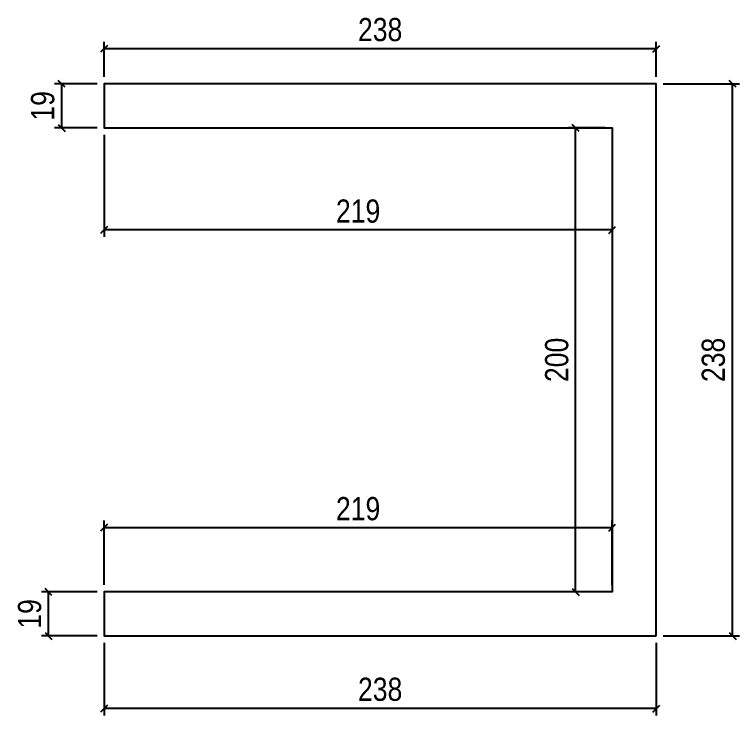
# Model space of a CAD drawing. Header units: millimetres. Extents: x 13777 to 27878, y -21631 to 6985.
# Drawn here: x 22316.5 to 22629, y -528.9 to -226.7 of the extents above; entities that cross this region are included whole.
import ezdxf

# ---------------------------------------------------------------- set-up
doc = ezdxf.new("R2010")
doc.units = ezdxf.units.MM
doc.layers.add('COTA', color=241, linetype='Continuous')
doc.layers.add('F-PILARES-S', color=170, linetype='Continuous')
doc.styles.add('COTA TECNICA', font='techl___.ttf', dxfattribs={"height": 10})
doc.dimstyles.new('PAINEL', dxfattribs={"dimtxt": 10, "dimasz": 3, "dimexe": 3, "dimexo": 3, "dimgap": 3, "dimtad": 1, "dimdec": 1, "dimzin": 12, "dimdsep": 46, "dimtxsty": 'COTA TECNICA', "dimblk1": 'OBLIQUE', "dimblk2": 'OBLIQUE', "dimsah": 1, "dimcen": 0.9, "dimclrd": 4, "dimclre": 4, "dimclrt": 240, "dimadec": 1, "dimazin": 3, "dimtfac": 1, "dimtdec": 1, "dimtmove": 0, "dimatfit": 3, "dimfxl": 1, "dimtolj": 1, "dimtzin": 12, "dimarcsym": 0})

# ---------------------------------------------------------------- blocks, each defined once
blk = doc.blocks.new('_Oblique')
at = {"color": 0, "linetype": 'ByBlock', "lineweight": -2}
blk.add_line((-0.5, -0.5), (0.5, 0.5), dxfattribs=at)
blk = doc.blocks.new('*D1364')
at = {"layer": 'COTA', "color": 4, "lineweight": -2, "transparency": 16777216}
for p, q in [((22352.1, -256.61), (22333.77, -256.61)), ((22336.77, -256.61), (22336.77, -275.61)), ((22352.1, -275.61), (22333.77, -275.61))]:
    blk.add_line(p, q, dxfattribs=at)
at = {"layer": 'Defpoints', "color": 0, "transparency": 16777216}
for p in [(22355.1, -256.61), (22336.77, -275.61), (22355.1, -275.61)]:
    blk.add_point(p, dxfattribs=at)
at = {"layer": 'COTA', "color": 4, "lineweight": -2, "transparency": 16777216, "xscale": 3, "yscale": 3, "zscale": 3}
for p, rotation in [((22336.77, -256.61), 90), ((22336.77, -275.61), 270)]:
    blk.add_blockref('_Oblique', p, dxfattribs=dict(at, rotation=rotation))
at = {"layer": 'COTA', "color": 240, "transparency": 16777216, "insert": (22328.68, -266.11), "char_height": 10, "attachment_point": 5, "rotation": 90, "style": 'COTA TECNICA'}
blk.add_mtext('\\A1;19', dxfattribs=at)
blk = doc.blocks.new('*D1365')
at = {"layer": 'COTA', "color": 4, "lineweight": -2, "transparency": 16777216}
for p, q in [((22352.1, -475.61), (22328.13, -475.61)), ((22331.13, -494.61), (22331.13, -475.61)), ((22352.1, -494.61), (22328.13, -494.61))]:
    blk.add_line(p, q, dxfattribs=at)
at = {"layer": 'Defpoints', "color": 0, "transparency": 16777216}
for p in [(22331.13, -475.61), (22355.1, -475.61), (22355.1, -494.61)]:
    blk.add_point(p, dxfattribs=at)
at = {"layer": 'COTA', "color": 4, "lineweight": -2, "transparency": 16777216, "xscale": 3, "yscale": 3, "zscale": 3}
for p, rotation in [((22331.13, -475.61), 90), ((22331.13, -494.61), 270)]:
    blk.add_blockref('_Oblique', p, dxfattribs=dict(at, rotation=rotation))
at = {"layer": 'COTA', "color": 240, "transparency": 16777216, "insert": (22323.04, -485.11), "char_height": 10, "attachment_point": 5, "rotation": 90, "style": 'COTA TECNICA'}
blk.add_mtext('\\A1;19', dxfattribs=at)
blk = doc.blocks.new('*D1366')
at = {"layer": 'COTA', "color": 4, "lineweight": -2, "transparency": 16777216}
for p, q in [((22355.1, -278.61), (22355.1, -322.6)), ((22574.1, -278.61), (22574.1, -322.6)), ((22574.1, -319.6), (22355.1, -319.6))]:
    blk.add_line(p, q, dxfattribs=at)
at = {"layer": 'Defpoints', "color": 0, "transparency": 16777216}
for p in [(22355.1, -275.61), (22574.1, -275.61), (22355.1, -319.6)]:
    blk.add_point(p, dxfattribs=at)
at = {"layer": 'COTA', "color": 4, "lineweight": -2, "transparency": 16777216, "xscale": 3, "yscale": 3, "zscale": 3, "rotation": 180}
blk.add_blockref('_Oblique', (22355.1, -319.6), dxfattribs=at)
at = {"layer": 'COTA', "color": 4, "lineweight": -2, "transparency": 16777216, "xscale": 3, "yscale": 3, "zscale": 3}
blk.add_blockref('_Oblique', (22574.1, -319.6), dxfattribs=at)
at = {"layer": 'COTA', "color": 240, "transparency": 16777216, "insert": (22464.6, -311.52), "char_height": 10, "attachment_point": 5, "style": 'COTA TECNICA'}
blk.add_mtext('\\A1;219', dxfattribs=at)
blk = doc.blocks.new('*D1367')
at = {"layer": 'COTA', "color": 4, "lineweight": -2, "transparency": 16777216}
for p, q in [((22355.1, -472.61), (22355.1, -444.89)), ((22574.1, -472.61), (22574.1, -444.89)), ((22355.1, -447.89), (22574.1, -447.89))]:
    blk.add_line(p, q, dxfattribs=at)
at = {"layer": 'Defpoints', "color": 0, "transparency": 16777216}
for p in [(22574.1, -447.89), (22355.1, -475.61), (22574.1, -475.61)]:
    blk.add_point(p, dxfattribs=at)
at = {"layer": 'COTA', "color": 4, "lineweight": -2, "transparency": 16777216, "xscale": 3, "yscale": 3, "zscale": 3, "rotation": 180}
blk.add_blockref('_Oblique', (22355.1, -447.89), dxfattribs=at)
at = {"layer": 'COTA', "color": 4, "lineweight": -2, "transparency": 16777216, "xscale": 3, "yscale": 3, "zscale": 3}
blk.add_blockref('_Oblique', (22574.1, -447.89), dxfattribs=at)
at = {"layer": 'COTA', "color": 240, "transparency": 16777216, "insert": (22464.6, -439.8), "char_height": 10, "attachment_point": 5, "style": 'COTA TECNICA'}
blk.add_mtext('\\A1;219', dxfattribs=at)
blk = doc.blocks.new('*D1368')
at = {"layer": 'COTA', "color": 4, "lineweight": -2, "transparency": 16777216}
for p, q in [((22355.1, -497.61), (22355.1, -528.9)), ((22593.1, -497.61), (22593.1, -528.9)), ((22593.1, -525.9), (22355.1, -525.9))]:
    blk.add_line(p, q, dxfattribs=at)
at = {"layer": 'Defpoints', "color": 0, "transparency": 16777216}
for p in [(22355.1, -494.61), (22593.1, -494.61), (22355.1, -525.9)]:
    blk.add_point(p, dxfattribs=at)
at = {"layer": 'COTA', "color": 4, "lineweight": -2, "transparency": 16777216, "xscale": 3, "yscale": 3, "zscale": 3, "rotation": 180}
blk.add_blockref('_Oblique', (22355.1, -525.9), dxfattribs=at)
at = {"layer": 'COTA', "color": 4, "lineweight": -2, "transparency": 16777216, "xscale": 3, "yscale": 3, "zscale": 3}
blk.add_blockref('_Oblique', (22593.1, -525.9), dxfattribs=at)
at = {"layer": 'COTA', "color": 240, "transparency": 16777216, "insert": (22474.1, -517.66), "char_height": 10, "attachment_point": 5, "style": 'COTA TECNICA'}
blk.add_mtext('\\A1;238', dxfattribs=at)
blk = doc.blocks.new('*D1369')
at = {"layer": 'COTA', "color": 4, "lineweight": -2, "transparency": 16777216}
for p, q in [((22596.1, -256.61), (22629, -256.61)), ((22626, -494.61), (22626, -256.61)), ((22596.1, -494.61), (22629, -494.61))]:
    blk.add_line(p, q, dxfattribs=at)
at = {"layer": 'Defpoints', "color": 0, "transparency": 16777216}
for p in [(22593.1, -256.61), (22626, -256.61), (22593.1, -494.61)]:
    blk.add_point(p, dxfattribs=at)
at = {"layer": 'COTA', "color": 4, "lineweight": -2, "transparency": 16777216, "xscale": 3, "yscale": 3, "zscale": 3}
for p, rotation in [((22626, -256.61), 90), ((22626, -494.61), 270)]:
    blk.add_blockref('_Oblique', p, dxfattribs=dict(at, rotation=rotation))
at = {"layer": 'COTA', "color": 240, "transparency": 16777216, "insert": (22617.76, -375.61), "char_height": 10, "attachment_point": 5, "rotation": 90, "style": 'COTA TECNICA'}
blk.add_mtext('\\A1;238', dxfattribs=at)
blk = doc.blocks.new('*D1370')
at = {"layer": 'COTA', "color": 4, "lineweight": -2, "transparency": 16777216}
for p, q in [((22571.1, -275.61), (22555.35, -275.61)), ((22558.35, -475.61), (22558.35, -275.61)), ((22571.1, -475.61), (22555.35, -475.61))]:
    blk.add_line(p, q, dxfattribs=at)
at = {"layer": 'Defpoints', "color": 0, "transparency": 16777216}
for p in [(22558.35, -275.61), (22574.1, -275.61), (22574.1, -475.61)]:
    blk.add_point(p, dxfattribs=at)
at = {"layer": 'COTA', "color": 4, "lineweight": -2, "transparency": 16777216, "xscale": 3, "yscale": 3, "zscale": 3}
for p, rotation in [((22558.35, -275.61), 90), ((22558.35, -475.61), 270)]:
    blk.add_blockref('_Oblique', p, dxfattribs=dict(at, rotation=rotation))
at = {"layer": 'COTA', "color": 240, "transparency": 16777216, "insert": (22550.25, -375.61), "char_height": 10, "attachment_point": 5, "rotation": 90, "style": 'COTA TECNICA'}
blk.add_mtext('\\A1;200', dxfattribs=at)
blk = doc.blocks.new('*D1371')
at = {"layer": 'COTA', "color": 4, "lineweight": -2, "transparency": 16777216}
for p, q in [((22355.1, -253.61), (22355.1, -238.52)), ((22593.1, -253.61), (22593.1, -238.52)), ((22593.1, -241.52), (22355.1, -241.52))]:
    blk.add_line(p, q, dxfattribs=at)
at = {"layer": 'Defpoints', "color": 0, "transparency": 16777216}
for p in [(22355.1, -241.52), (22355.1, -256.61), (22593.1, -256.61)]:
    blk.add_point(p, dxfattribs=at)
at = {"layer": 'COTA', "color": 4, "lineweight": -2, "transparency": 16777216, "xscale": 3, "yscale": 3, "zscale": 3, "rotation": 180}
blk.add_blockref('_Oblique', (22355.1, -241.52), dxfattribs=at)
at = {"layer": 'COTA', "color": 4, "lineweight": -2, "transparency": 16777216, "xscale": 3, "yscale": 3, "zscale": 3}
blk.add_blockref('_Oblique', (22593.1, -241.52), dxfattribs=at)
at = {"layer": 'COTA', "color": 240, "transparency": 16777216, "insert": (22474.1, -233.28), "char_height": 10, "attachment_point": 5, "style": 'COTA TECNICA'}
blk.add_mtext('\\A1;238', dxfattribs=at)

msp = doc.modelspace()

# ---------------------------------------------------------------- linework, layer by layer
at = {"layer": 'F-PILARES-S', "linetype": 'Continuous'}
msp.add_lwpolyline([(22593.1, -494.61), (22593.1, -256.61), (22355.1, -256.61), (22355.1, -275.61), (22574.1, -275.61), (22574.1, -475.61), (22355.1, -475.61), (22355.1, -494.61), (22593.1, -494.61)], dxfattribs=at)

# ---------------------------------------------------------------- dimensions: what is measured, and where the dimension line sits
at = {"layer": 'COTA'}
for base, p1, p2, picture, middle in [((22355.1, -241.52), (22593.1, -256.61), (22355.1, -256.61), '*D1371', (22474.1, -233.28)), ((22355.1, -319.6), (22574.1, -275.61), (22355.1, -275.61), '*D1366', (22464.6, -311.52)), ((22574.1, -447.89), (22355.1, -475.61), (22574.1, -475.61), '*D1367', (22464.6, -439.8)), ((22355.1, -525.9), (22593.1, -494.61), (22355.1, -494.61), '*D1368', (22474.1, -517.66))]:
    dim = msp.add_linear_dim(base=base, p1=p1, p2=p2, dimstyle='PAINEL', dxfattribs=at)
    dim.commit()
    dim.dimension.update_dxf_attribs({"geometry": picture, "text_midpoint": middle})
for base, p1, p2, picture, middle in [((22336.77, -275.61), (22355.1, -256.61), (22355.1, -275.61), '*D1364', (22328.68, -266.11)), ((22626, -256.61), (22593.1, -494.61), (22593.1, -256.61), '*D1369', (22617.76, -375.61)), ((22558.35, -275.61), (22574.1, -475.61), (22574.1, -275.61), '*D1370', (22550.25, -375.61)), ((22331.13, -475.61), (22355.1, -494.61), (22355.1, -475.61), '*D1365', (22323.04, -485.11))]:
    dim = msp.add_linear_dim(base=base, p1=p1, p2=p2, angle=90, dimstyle='PAINEL', dxfattribs=at)
    dim.commit()
    dim.dimension.update_dxf_attribs({"geometry": picture, "text_midpoint": middle})

doc.saveas('drawing.dxf')
